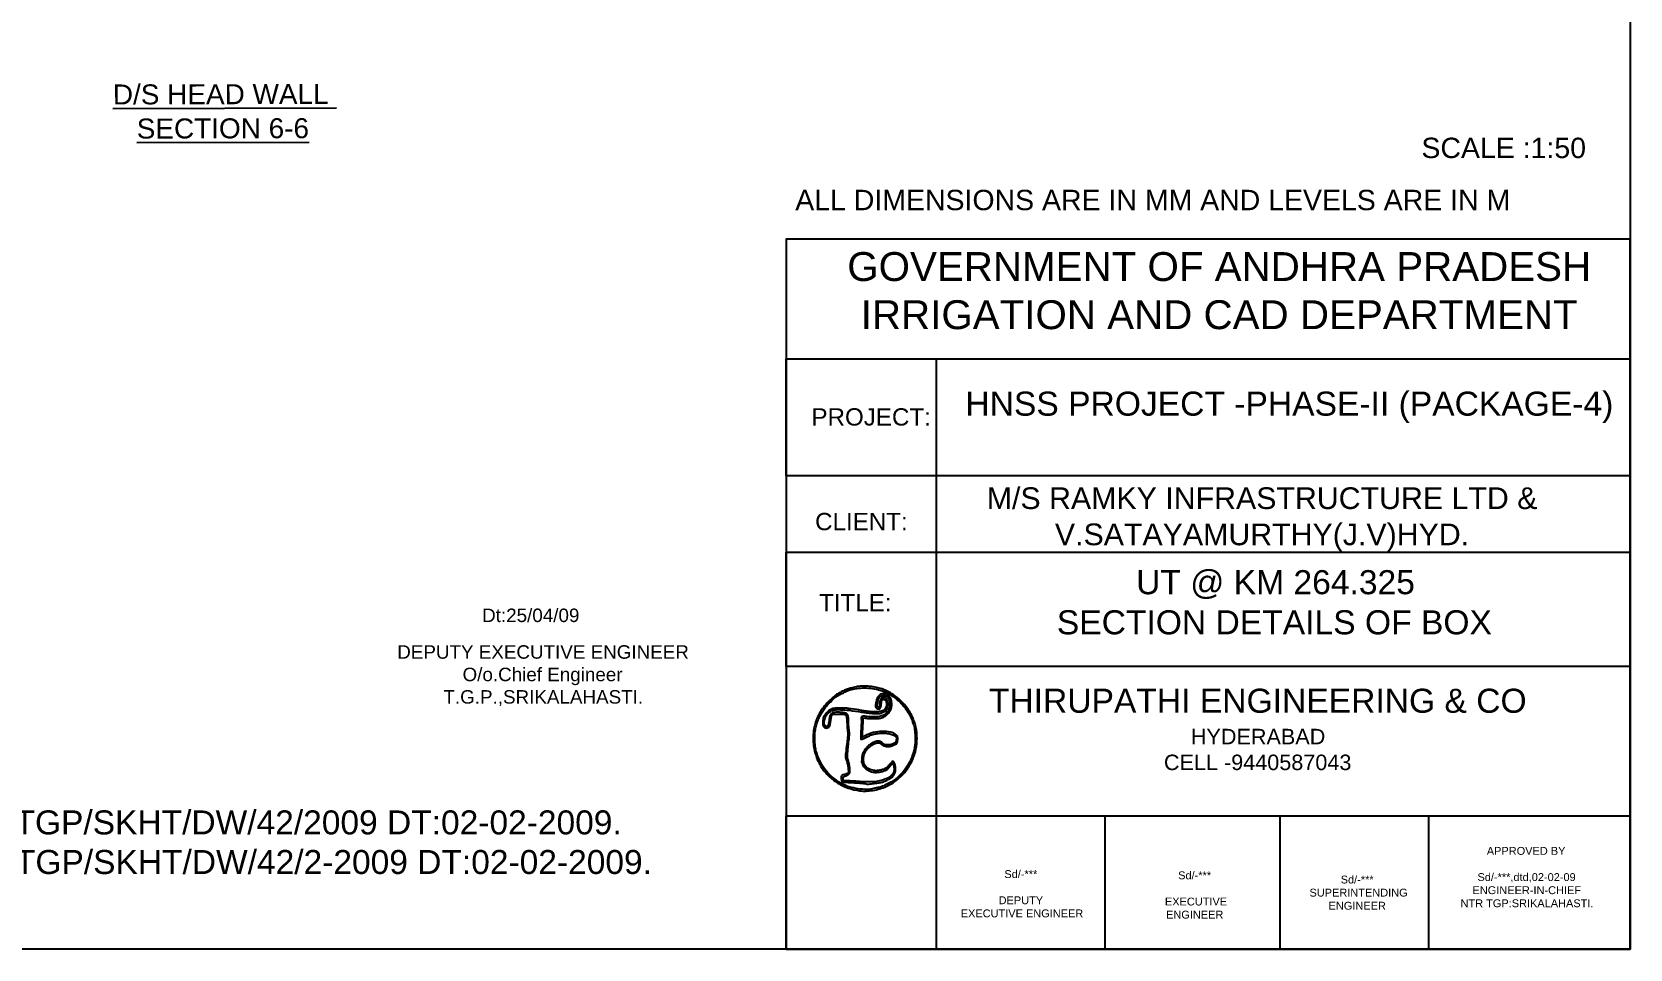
# Model space of a CAD drawing. Header units: millimetres. Extents: x 5124 to 6568637, y 2311 to 91879094.
# Drawn here: x 3654576 to 3674558, y 45935587 to 45947049 of the extents above; entities that cross this region are included whole.
import ezdxf

# ---------------------------------------------------------------- set-up
doc = ezdxf.new("R2010")
doc.units = ezdxf.units.MM
doc.header["$MEASUREMENT"] = 0
doc.layers.add('DRAWING', color=7, linetype='Continuous')
doc.layers.add('TEXT', color=7, linetype='Continuous')
doc.styles.get("Standard").update_dxf_attribs({"font": 'arial.ttf', "height": 150})

msp = doc.modelspace()

# ---------------------------------------------------------------- linework, layer by layer
for points in [[(3664884.4, 45938865, 0.011371), (3664812.7, 45938847.7, 0.02579), (3664759.7, 45938830.6, 0.027062), (3664710.2, 45938808.7, 0.013799), (3664650.5, 45938776.2, 0.049276), (3664596.6, 45938737.4, 0.020623), (3664532, 45938675.4, 0.020736), (3664471.4, 45938606.9, 0.039557), (3664429.7, 45938546.4, 0.070595), (3664363, 45938380.8, 0.067578), (3664343.6, 45938200.8, 0.067285), (3664372.9, 45938021.3, 0.06891), (3664448.8, 45937857.7, 0.057705), (3664538, 45937748.9, 0.054334), (3664651.4, 45937660.9, 0.05355), (3664782.7, 45937598.4, 0.052844), (3664924.9, 45937564.8, 0.040381), (3665005, 45937561.1, 0.03202), (3665091.2, 45937569.7, 0.031364), (3665177.6, 45937589.6, 0.03411), (3665258.4, 45937619.7, 0.075635), (3665420.2, 45937724.8, 0.073326), (3665545.5, 45937874.3, 0.073591), (3665621.9, 45938053, 0.077104), (3665641.6, 45938243.3, 0.004861), (3665638.5, 45938296.1, 0.019003), (3665634.9, 45938328.6, 0.02286), (3665629.3, 45938357.7, 0.009468), (3665619.1, 45938396.5, 0.065489), (3665556.5, 45938542.2, 0.057691), (3665456, 45938673.7, 0.058022), (3665328.9, 45938778.2, 0.068022), (3665187.5, 45938844, 0.035725), (3665116.3, 45938860.5, 0.021943), (3665030.7, 45938870.3, 0.021989), (3664947.4, 45938872.4, 0.048915)], [(3665153.4, 45938830, -0.010053), (3665200.1, 45938816.6, -0.02116), (3665235.6, 45938804, -0.022523), (3665268.5, 45938789, -0.013074), (3665306.7, 45938768.1, -0.040153), (3665378, 45938718.6, -0.032263), (3665446.2, 45938654.9, -0.031944), (3665506.5, 45938582.1, -0.036921), (3665553.8, 45938505.5, -0.012801), (3665569.8, 45938472.7, -0.018323), (3665582.2, 45938442.8, -0.011926), (3665590.8, 45938417.8, -0.421559), (3665588.1, 45938412.9, 0.438354), (3665587.7, 45938412.1, 0.035377), (3665588.9, 45938409.6, 0.030088), (3665590.9, 45938406.4, 0.016409), (3665593.8, 45938402.7, -0.136522), (3665607.8, 45938371.3, -0.015322), (3665617.1, 45938293, -0.019775), (3665621.2, 45938209, -0.035566), (3665616.8, 45938140.2, -0.046854), (3665588.1, 45938015.8, -0.049001), (3665536.9, 45937900.8, -0.049074), (3665464.4, 45937798.2, -0.047266), (3665372.4, 45937710.2, -0.036649), (3665322.8, 45937676.6, -0.020541), (3665258.2, 45937642.8, -0.020402), (3665193.2, 45937615.4, -0.050634), (3665143.2, 45937602.2, 0.011096), (3665133.9, 45937600.5, 0.006376), (3665122.8, 45937598.1, 0.006368), (3665111.7, 45937595.4, 0.010561), (3665102.4, 45937592.8, -0.075797), (3665016.2, 45937580.4, -0.036256), (3664904.5, 45937589.5, -0.035773), (3664790.9, 45937615.6, -0.053967), (3664697.6, 45937655.5, -0.043816), (3664592.1, 45937727.7, -0.050353), (3664506.1, 45937814.2, -0.04992), (3664438.5, 45937916.9, -0.041857), (3664387.9, 45938037, -0.041799), (3664373, 45938100, -0.022952), (3664364.9, 45938179, -0.022835), (3664364, 45938259.6, -0.036198), (3664371.5, 45938328.3, -0.027029), (3664385.7, 45938388.3, -0.021589), (3664407.4, 45938451.2, -0.021847), (3664433.9, 45938511, -0.030803), (3664463, 45938561.5, -0.030973), (3664498.6, 45938608.6, -0.014365), (3664550.1, 45938665.3, -0.013732), (3664603.1, 45938717.4, -0.048124), (3664641, 45938746.4, -0.015617), (3664671.2, 45938764, -0.006514), (3664713, 45938785.9, -0.006284), (3664754.4, 45938806.2, -0.02113), (3664782.3, 45938818, -0.047647), (3664865.7, 45938840.6, -0.034153), (3664961.9, 45938850.3, -0.033468), (3665061, 45938846.8, -0.039389)], [(3665190.9, 45938771.4, 0.079905), (3665173.8, 45938760.8, 0.042826), (3665156.4, 45938742.9, 0.042991), (3665142.7, 45938722.8, 0.097401), (3665136.9, 45938705.4, -0.017144), (3665135.3, 45938695.6, -0.007361), (3665132.6, 45938682.7, -0.007273), (3665129.2, 45938669, -0.009527), (3665125.8, 45938656.6, 0.057314), (3665121.4, 45938632.2, 0.105744), (3665124.4, 45938612.4, 0.129803), (3665134.5, 45938598.1, 0.112787), (3665150.8, 45938589.8, 0.089359), (3665170.3, 45938588.5, 0.205539), (3665182.8, 45938595.6, 0.119945), (3665190.4, 45938613.1, 0.023277), (3665194.7, 45938647.6, -0.017196), (3665198.8, 45938683, -0.101894), (3665205.1, 45938700.4, -0.209902), (3665215.5, 45938707.5, -0.109281), (3665231.5, 45938707.1, -0.199104), (3665251.6, 45938692.1, -0.104543), (3665261.9, 45938662.2, -0.087788), (3665259.9, 45938625.7, -0.092435), (3665245.5, 45938592.8, -0.140361), (3665212.1, 45938564.9, -0.085225), (3665161.9, 45938552.3, -0.045138), (3665083, 45938553.4, -0.010085), (3664949.1, 45938570.2, 0.001129), (3664819.4, 45938588.8, 0.010475), (3664763.1, 45938595.5, 0.019654), (3664720.5, 45938598.1, 0.009807), (3664666.5, 45938598.1, 0.021045), (3664609.5, 45938594.5, 0.064199), (3664571.8, 45938585.6, 0.07759), (3664541.7, 45938568.6, 0.04157), (3664510.4, 45938539.3, 0.033858), (3664488.9, 45938512, 0.055821), (3664475.2, 45938486.1, 0.056084), (3664467.6, 45938457.9, 0.03454), (3664464.7, 45938423.5, 0.036481), (3664466.7, 45938389, 0.103396), (3664474.7, 45938366.3, 0.148662), (3664489, 45938353.5, 0.109578), (3664509.9, 45938348.9, 0.120124), (3664530.4, 45938353.9, 0.145), (3664544.7, 45938367.6, 0.076305), (3664554.9, 45938394.4, 0.015923), (3664564, 45938444.1, -0.009484), (3664568.1, 45938468.8, -0.012925), (3664572.9, 45938490.8, -0.009784), (3664577.6, 45938508.9, -0.12767), (3664581.1, 45938514.8, -0.187867), (3664594.6, 45938520.7, -0.006627), (3664652.6, 45938522.4, -0.01166), (3664708.7, 45938522.1, -0.060862), (3664739.3, 45938517.4, -0.161099), (3664752, 45938508.9, -0.110854), (3664759.4, 45938493, -0.037878), (3664763.8, 45938462.1, -0.003666), (3664768.2, 45938386.3, 0.004284), (3664769.8, 45938358.7, 0.004704), (3664771.9, 45938331.9, 0.004401), (3664774.1, 45938309, 0.023561), (3664776, 45938296.7, -0.066487), (3664777.4, 45938274.8, -0.007257), (3664773.3, 45938224.3, -0.006419), (3664765.3, 45938150.9, -0.001903), (3664751.2, 45938039, 0.0101), (3664747.6, 45938005.8, 0.046767), (3664747.7, 45937986.6, 0.054451), (3664751.3, 45937969, 0.016832), (3664760.6, 45937943.6, -0.025497), (3664767.7, 45937923, -0.017703), (3664773.7, 45937899, -0.016989), (3664778.3, 45937873.4, -0.017395), (3664781.1, 45937847.7), (3664785.1, 45937792.6), (3664758.9, 45937777.9, -0.015536), (3664748.1, 45937772.2, -0.017122), (3664737.3, 45937767.5, -0.016739), (3664727.9, 45937764.1, -0.078777), (3664722.2, 45937763.2, 0.131176), (3664708.5, 45937759.5, 0.136592), (3664698.7, 45937749.6, 0.106124), (3664693.9, 45937733.7, 0.058162), (3664694.6, 45937713.3, 0.016688), (3664696.7, 45937701.9, 0.019181), (3664699.5, 45937691.2, 0.018627), (3664702.5, 45937682.4, 0.096084), (3664705.2, 45937678, 0.155202), (3664710, 45937675.3, 0.015688), (3664723.1, 45937673.1, 0.01847), (3664739.2, 45937671.4, 0.013691), (3664757.1, 45937670.6, -0.011921), (3664817.9, 45937668.4, -0.00413), (3664905.4, 45937662.3, -0.001098), (3664998.2, 45937654.9, -0.118504), (3665010, 45937651, 0.16291), (3665023.5, 45937647.9, 0.003581), (3665091.3, 45937654.6, 0.008625), (3665156.4, 45937662.7, 0.028406), (3665198.9, 45937671.2, 0.032579), (3665239, 45937684.5, 0.025466), (3665280.6, 45937703.9, 0.026004), (3665317.2, 45937725.8, 0.061344), (3665341.3, 45937746.6, 0.068447), (3665362.4, 45937777.6, 0.076262), (3665373.4, 45937812.1, 0.067476), (3665374.3, 45937851.6, 0.040065), (3665365.2, 45937898, 0.044341), (3665356.8, 45937920.2, 0.167899), (3665346.5, 45937930.6, 0.248042), (3665334.8, 45937930.2, 0.093969), (3665321.9, 45937919.2, -0.014529), (3665281, 45937871.4, -0.059632), (3665252.2, 45937846.5, -0.07471), (3665221.7, 45937831.9, -0.031322), (3665177.3, 45937821.3, -0.011719), (3665148.9, 45937817, -0.030157), (3665128.3, 45937815.7, -0.035481), (3665109.6, 45937816.9, -0.022756), (3665088.3, 45937820.9, -0.041651), (3665055.3, 45937831.5, -0.044873), (3665025.4, 45937847.3, -0.048687), (3665001.2, 45937866.5, -0.078972), (3664985.4, 45937887.4, -0.088886), (3664975.8, 45937917.5, -0.038681), (3664973.5, 45937959.6, -0.038538), (3664977.8, 45938002.7, -0.068656), (3664988.8, 45938036.6, -0.047822), (3665008.7, 45938069.3, -0.035478), (3665036.4, 45938101.3, -0.035754), (3665068, 45938128.8, -0.052131), (3665099.6, 45938147.7, -0.030465), (3665133.2, 45938160.9, -0.089851), (3665157.7, 45938164.3, -0.11423), (3665178.3, 45938158.5, -0.067663), (3665199, 45938143.3, 0.096235), (3665225.2, 45938126.2, 0.073317), (3665258.6, 45938118, 0.064558), (3665297, 45938119.4, 0.048869), (3665337.7, 45938130.3, 0.015923), (3665375.3, 45938145.9, 0.109612), (3665391.3, 45938157.8, 0.141247), (3665398.7, 45938173.9, 0.03256), (3665401.2, 45938204.1, 0.013265), (3665401, 45938227.6, 0.061516), (3665398.9, 45938241, 0.091027), (3665394.1, 45938250.8, 0.050414), (3665385, 45938260.6, 0.128873), (3665313.2, 45938297.1, 0.05989), (3665208.5, 45938307, 0.055893), (3665094.1, 45938291.2, 0.065288), (3664992.4, 45938250.6, -0.008116), (3664980.1, 45938244, -0.012981), (3664969.3, 45938238.8, -0.006773), (3664960.3, 45938234.8, -0.304845), (3664958.4, 45938235.2, -0.211798), (3664957.5, 45938237.4, -0.000838), (3664958.9, 45938264.4, -0.003985), (3664960.8, 45938295.2, -0.002472), (3664963.4, 45938331.4, 0.004385), (3664966.1, 45938369.3, 0.005065), (3664967.9, 45938405.4, 0.004554), (3664968.9, 45938436, 0.029433), (3664968.3, 45938451.4), (3664965.8, 45938477.6), (3664996.6, 45938472.8, 0.022308), (3665013.5, 45938471, 0.005402), (3665041.4, 45938469.5, 0.005531), (3665073.5, 45938468.5, 0.005473), (3665105.8, 45938468.1, 0.006594), (3665151.4, 45938468.8, 0.031106), (3665177.4, 45938471.2, 0.045299), (3665198.1, 45938476.3, 0.025886), (3665222, 45938486, 0.074598), (3665266.6, 45938515.5, 0.070434), (3665301.6, 45938557.4, 0.07263), (3665322.7, 45938606.1, 0.089071), (3665327, 45938655.3, 0.01957), (3665322.4, 45938690.9, 0.056074), (3665315.5, 45938714.8, 0.065261), (3665304.1, 45938734.5, 0.034277), (3665285.4, 45938755.8, 0.027009), (3665272.5, 45938767.2, 0.068734), (3665261.8, 45938773.6, 0.07176), (3665250, 45938776.7, 0.031521), (3665233.8, 45938777.5, 0.016443), (3665221.6, 45938776.9, 0.015199), (3665209.1, 45938775.5, 0.015395), (3665198.1, 45938773.6, 0.04795)], [(3665263.4, 45938749, -0.056619), (3665282.6, 45938729.4, -0.070112), (3665295.2, 45938707.4, -0.063176), (3665302.1, 45938680.9, -0.036102), (3665304, 45938647.8, -0.026103), (3665301.7, 45938614, -0.05922), (3665295.7, 45938589.2, -0.061276), (3665284.2, 45938566.9, -0.029698), (3665264.5, 45938541.6, -0.094532), (3665226, 45938511.6, -0.069609), (3665174.9, 45938493.8, -0.05177), (3665107.2, 45938487.5, -0.023109), (3665017.8, 45938492.6, 0.014899), (3664973.2, 45938495.9, 0.124815), (3664953.6, 45938491.8, 0.252886), (3664945.3, 45938480.2, 0.073732), (3664945.8, 45938457.5, -0.042717), (3664947, 45938442, -0.005288), (3664946.6, 45938408.1, -0.006212), (3664945.1, 45938367.8, -0.005103), (3664942.5, 45938324.8, 0.004606), (3664939.7, 45938278.4, 0.010714), (3664938.6, 45938243.5, 0.007341), (3664938.8, 45938217.1, 0.193504), (3664941.5, 45938210.7, 0.272952), (3664947.3, 45938209.2, 0.017404), (3664964.7, 45938214.9, 0.018882), (3664987.9, 45938224.4, 0.007944), (3665018.4, 45938238.8, -0.00991), (3665059.6, 45938258.1, -0.029968), (3665088.7, 45938268.9, -0.03192), (3665117.8, 45938275.9, -0.012489), (3665158.7, 45938281.8, -0.031624), (3665228, 45938285.8, -0.042774), (3665290.5, 45938280.1, -0.049658), (3665341.6, 45938265.6, -0.102801), (3665376.1, 45938242.9, -0.146745), (3665382.8, 45938230.5, -0.055372), (3665384.6, 45938210.6, -0.054274), (3665382, 45938189.8, -0.094139), (3665374.8, 45938174, -0.119575), (3665359.7, 45938160.7, -0.039208), (3665332.2, 45938148.9, -0.03788), (3665299.8, 45938140.5, -0.043914), (3665268, 45938137.7, -0.027336), (3665249.5, 45938138.8, -0.068469), (3665236.4, 45938142, -0.065144), (3665224.2, 45938148.9, -0.022939), (3665208.8, 45938161.6, 0.07041), (3665182.7, 45938179.2, 0.111511), (3665156.5, 45938185.4, 0.08847), (3665125.9, 45938180.2, 0.032101), (3665085.3, 45938162.7, 0.049567), (3665050.9, 45938140.6, 0.035227), (3665016.9, 45938109.6, 0.034846), (3664987.3, 45938073.6, 0.044392), (3664965.4, 45938036.6, 0.072348), (3664957.1, 45938009.4, 0.020236), (3664952.1, 45937965.3, 0.012952), (3664950, 45937920.8, 0.265664), (3664956.1, 45937909.5, -0.115377), (3664958.7, 45937906.9, -0.049412), (3664960.8, 45937902.6, -0.04534), (3664962.2, 45937897.4, -0.044785), (3664962.7, 45937891.9, 0.179828), (3664969.6, 45937873.4, 0.032309), (3664995.8, 45937846.7, 0.035345), (3665027.5, 45937822.1, 0.067561), (3665056.5, 45937808, 0.028537), (3665090, 45937799.1, 0.039847), (3665120.8, 45937795.2, 0.038236), (3665152.7, 45937796.2, 0.023572), (3665189.9, 45937802, 0.033201), (3665228.1, 45937812.5, 0.052304), (3665258.9, 45937827, 0.054197), (3665285.3, 45937847.1, 0.038969), (3665310.1, 45937874.6, -0.007998), (3665319.5, 45937886.5, -0.011914), (3665328.2, 45937896.6, -0.007046), (3665335.7, 45937904.7, -0.189724), (3665338.3, 45937905.9, -0.31512), (3665340.4, 45937904.6, -0.012989), (3665343.9, 45937896, -0.018519), (3665347.5, 45937885, -0.0116), (3665351, 45937871.9, -0.076654), (3665355.1, 45937822.5, -0.116551), (3665342.3, 45937781.6, -0.101292), (3665310.8, 45937746.9, -0.047771), (3665258.6, 45937715.8, -0.047916), (3665190.9, 45937691.4, -0.038807), (3665114.8, 45937678.2, -0.030246), (3665021.2, 45937675, -0.013533), (3664898, 45937681.5, 0.003397), (3664858.4, 45937684.5, 0.003258), (3664818.2, 45937686.9, 0.003226), (3664782.7, 45937688.6, 0.011736), (3664760.1, 45937689), (3664717.6, 45937688.7), (3664717.6, 45937708.9), (3664717.6, 45937724.7), (3664717.6, 45937734.2, -0.255878), (3664718.9, 45937736.7, -0.021331), (3664725.4, 45937740.4, -0.024284), (3664734, 45937744.4, -0.016153), (3664744.2, 45937748.2, 0.029102), (3664755.7, 45937752.8, 0.019825), (3664768.2, 45937759.3, 0.020023), (3664779.8, 45937766.5, 0.037497), (3664788.4, 45937773.4, 0.047773), (3664798.4, 45937784.6, 0.109676), (3664802.9, 45937794.9, 0.059805), (3664804.1, 45937809.7, 0.007063), (3664802.2, 45937842.8, 0.017193), (3664799.7, 45937866.1, 0.01193), (3664795.4, 45937892.3, 0.012048), (3664790, 45937917.2, 0.024163), (3664784.3, 45937936.5, -0.021994), (3664777.1, 45937960.8, -0.038871), (3664773.6, 45937981.5, -0.030789), (3664772.9, 45938005.4, -0.009072), (3664774.8, 45938042.1, -0.001709), (3664776.8, 45938068.5, -0.001884), (3664778.8, 45938094, -0.001751), (3664780.7, 45938115.8, -0.009616), (3664782, 45938127.5, 0.002783), (3664792.7, 45938213.1, 0.015642), (3664796.7, 45938259.1, 0.027419), (3664796.8, 45938292.5, 0.025052), (3664793.2, 45938326.8, -0.013359), (3664790.3, 45938349.4, -0.007032), (3664787.9, 45938377.7, -0.006991), (3664786.2, 45938406.7, -0.010691), (3664785.6, 45938431.9, 0.009817), (3664784.6, 45938477.6, 0.054013), (3664781, 45938501.9, 0.099692), (3664773.3, 45938517.5, 0.084336), (3664759.8, 45938530, 0.111049), (3664735.5, 45938539.1, 0.01671), (3664683.5, 45938544.6, 0.019303), (3664630.3, 45938546.3, 0.061247), (3664595, 45938541.7, 0.116126), (3664574.7, 45938531.1, 0.097571), (3664559.7, 45938511.9, 0.067516), (3664549.4, 45938482.2, 0.026486), (3664543.1, 45938439.2, -0.029178), (3664537.5, 45938401.8, -0.08956), (3664527.8, 45938378.2, -0.186289), (3664514.9, 45938368.6, -0.209405), (3664499.6, 45938370.9, -0.132851), (3664488.2, 45938383.2, -0.091992), (3664482.5, 45938401.5, -0.064225), (3664482.8, 45938426.5, -0.027894), (3664489.2, 45938459.2, -0.043994), (3664500.3, 45938490.7, -0.055217), (3664516.1, 45938517.2, -0.053692), (3664537.8, 45938540.3, -0.038475), (3664566.3, 45938561.2, -0.115688), (3664611.2, 45938576.3, -0.031518), (3664686.6, 45938578.6, -0.022483), (3664794.1, 45938570.4, -0.007666), (3664949.1, 45938549, 0.006179), (3664996.6, 45938542.4, 0.0054), (3665046.5, 45938536.5, 0.005436), (3665091.7, 45938532.2, 0.016056), (3665122.8, 45938530.6, 0.009603), (3665157.6, 45938530.6, 0.036421), (3665179.3, 45938532.5, 0.048057), (3665197.3, 45938537.3, 0.026799), (3665218.1, 45938546.4, 0.051449), (3665247.2, 45938564.9, 0.079901), (3665267.3, 45938586.7, 0.083725), (3665278.9, 45938613, 0.062275), (3665282.8, 45938644.5, 0.027547), (3665282, 45938660.4, 0.025908), (3665279.3, 45938676.3, 0.027051), (3665275.3, 45938691.1, 0.042534), (3665270.1, 45938703.1, 0.029286), (3665261.9, 45938716.5, 0.113768), (3665254.7, 45938723.1, 0.10469), (3665245, 45938726, 0.022841), (3665227.5, 45938726.8, 0.022154), (3665210, 45938726.1, 0.107946), (3665200.5, 45938723.1, 0.118554), (3665193.6, 45938716.6, 0.029201), (3665185.8, 45938703, 0.04357), (3665181.1, 45938691.1, 0.022936), (3665177.3, 45938675.7, 0.022268), (3665174.7, 45938659.1, 0.027017), (3665173.9, 45938643.4, -0.013965), (3665173.4, 45938626.5, -0.050225), (3665171.7, 45938615.8, -0.097184), (3665168.8, 45938609.8, -0.23583), (3665164.5, 45938607.7, -0.162421), (3665152.6, 45938611.6, -0.180712), (3665146.1, 45938621.8, -0.084641), (3665145.3, 45938640.6, -0.019045), (3665150.6, 45938672.5, -0.042593), (3665161.9, 45938710.7, -0.090406), (3665178.1, 45938737, -0.113659), (3665199.7, 45938752.1, -0.096515), (3665227.1, 45938757.5, -0.029399), (3665237.8, 45938756.9, -0.028215), (3665248.5, 45938755, -0.029397), (3665257.7, 45938752.2, -0.08398)]]:
    msp.add_lwpolyline(points, format="xyb", close=True)
at = {"layer": 'DRAWING'}
msp.add_lwpolyline([(3634954.9, 45961404.3), (3674557.7, 45961404.3), (3674557.7, 45935586.7), (3634954.9, 45935586.7)], close=True, dxfattribs=at)
at = {"layer": 'TEXT'}
for points in [[(3674557.7, 45944460.3), (3664007.6, 45944460.3), (3664007.6, 45935586.7), (3674557.7, 45935586.7)], [(3664007.6, 45942965.4), (3674557.7, 45942965.4), (3674557.7, 45941502.6), (3664007.6, 45941502.6)], [(3664007.6, 45940547.4), (3674557.7, 45940547.4), (3674557.7, 45939119.9), (3664007.6, 45939119.9)], [(3664007.6, 45937251.7), (3674557.7, 45937251.7), (3674557.7, 45935586.7), (3664007.6, 45935586.7)]]:
    msp.add_lwpolyline(points, close=True, dxfattribs=at)
for points in [[(3665881, 45942965.4), (3665881, 45935586.7)], [(3667989.1, 45937251.7), (3667989.1, 45935586.7)], [(3670178, 45937251.7), (3670178, 45935586.7)], [(3672036.5, 45937251.7), (3672036.5, 45935586.7)]]:
    msp.add_lwpolyline(points, dxfattribs=at)

# ---------------------------------------------------------------- texts
for s, p in [('%%UD/S HEAD WALL ', (3655588.2, 45946142.9)), ('%%USECTION 6-6', (3655886.6, 45945716.7))]:
    msp.add_text(s, height=250, rotation=0.1412, dxfattribs=at).set_placement(p)
for s, height, p in [('SCALE :1:50', 254.808, (3671949.7, 45945473)), ('Dt:25/04/09', 168.399, (3660205, 45939673.6))]:
    msp.add_text(s, height=height, dxfattribs=at).set_placement(p)
at = {"layer": 'TEXT', "attachment_point": 1}
for s, insert, char_height, width in [('ALL DIMENSIONS ARE IN MM AND LEVELS ARE IN M', (3664120.2, 45945076.5), 254.808, 9093.178), ('PROJECT:', (3664322.5, 45942346), 216.12, 2016.494), ('\\pi15.422;M/S RAMKY INFRASTRUCTURE LTD &\\P\\pi867.11;V.SATAYAMURTHY(J.V)HYD.', (3666499.1, 45941357.6), 271.313, 6880.098), ('CLIENT:', (3664368.3, 45941038), 216.12, 2016.494), ('\\pi2950.9;UT @ KM 264.325\\P\\pi1959.5;SECTION DETAILS OF BOX', (3665431, 45940322.4), 300.824, 9338.4), ('TITLE:', (3664418, 45940025.1), 216.12, 1171.947), ('\\pi652.31;DEPUTY EXECUTIVE ENGINEER\\P\\pi1469;O/o.Chief Engineer\\P\\pi1229.8;T.G.P.,SRIKALAHASTI.', (3658491.2, 45939383.9), 168.399, 4930.593), ('\\pi1321.3;THIRUPATHI ENGINEERING & CO\\P\\pi3846.3;{\\H0.64302x;HYDERABAD\\P\\pi3510.1;CELL -9440587043}', (3665219.9, 45938840.6), 300.824, 9338.4), ('DR.NO ENC/TGP/SKHT/DW/42/2009 DT:02-02-2009. ', (3651890.3, 45937319.5), 300, 11909.349), ('DR.NO ENC/TGP/SKHT/DW/42/2-2009 DT:02-02-2009. ', (3651895.5, 45936824.4), 300, 11101.32), ('\\pi334.32;APPROVED BY\\P\\pi825.69;\\P\\pi217.66;Sd/-***,dtd,02-02-09 \\P\\pi155.71;ENGINEER-IN-CHIEF\\P\\pi5.7177;NTR TGP:SRIKALAHASTI.', (3672432.4, 45936862.6), 98.233, 1651.373), ('\\pi2264.8;Sd/-***\\P\\pi2465.3;\\P\\pi2192.8;DEPUTY \\P\\pi1680.7; EXECUTIVE ENGINEER', (3664469.9, 45936572.6), 98.233, 4930.593), ('\\pi2264.8;Sd/-***\\P\\pi2446.2; \\P\\pi2061; EXECUTIVE \\P\\pi2113.2;ENGINEER', (3666643, 45936556.9), 98.233, 4930.593), ('\\pi2264.8;Sd/-***\\P\\pi1836.7; SUPERINTENDING  \\P\\pi2113.2;ENGINEER', (3668675, 45936504.5), 98.233, 4930.593)]:
    msp.add_mtext(s, dxfattribs=dict(at, insert=insert, char_height=char_height, width=width))
at = {"layer": 'TEXT', "color": 7, "width": 10294.949, "attachment_point": 5}
for s, insert, char_height in [('GOVERNMENT OF ANDHRA PRADESH\\PIRRIGATION AND CAD DEPARTMENT', (3669421, 45943813.8), 360.989), ('HNSS PROJECT -PHASE-II (PACKAGE-4)', (3670298.3, 45942358.3), 300.824)]:
    msp.add_mtext(s, dxfattribs=dict(at, insert=insert, char_height=char_height))

doc.saveas('drawing.dxf')
